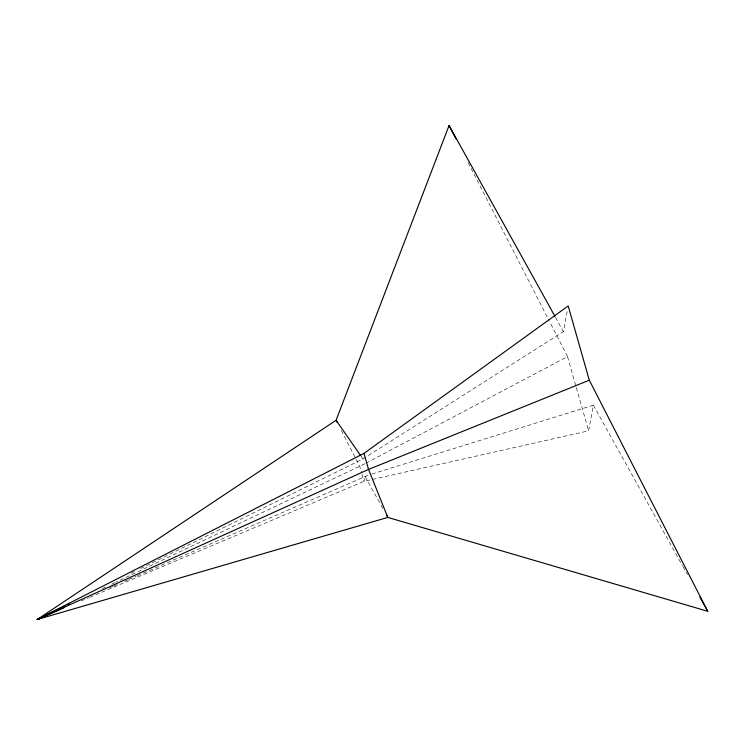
<?xml version="1.0" encoding="UTF-8"?>
<svg xmlns="http://www.w3.org/2000/svg" width="745" height="745" viewBox="0 0 745 745"><rect width="100%" height="100%" fill="white"/><g stroke="black" fill="none" stroke-linecap="round" stroke-linejoin="round"><path stroke-width="0.56" stroke-dasharray="3.73 2.79" d="M140.6 568.547L362.955 458.939L563.425 331.618L567.355 310.414M89.745 597.304L363.988 481.326L588.634 430.852L593.393 405.178L369.38 474.816M364.91 463.762L116.043 582.115M365.935 463.213L567.522 356.594L549.54 321.523M131.204 573.184L134.333 571.639M102.382 588.597L105.539 587.097M111.843 584.108L114.991 582.609M109.599 587.861L112.793 586.464M113.855 585.998L119.172 583.67M124.49 581.342L127.684 579.945M128.745 579.48L136.195 576.23M137.257 575.764L368.272 475.161M81.177 600.926L88.674 597.751M360.99 456.108L362.955 458.939M555.546 317.407L563.425 331.618M593.393 405.178L682.401 565.604M682.96 566.619L687.467 574.74M382.79 508.369L364.938 476.195L363.988 481.326L361.874 473.904M468.102 162.643L549.009 320.49M341.34 430.526L355.551 458.259M356.082 459.293L359.77 466.482L361.576 472.842M567.522 356.594L576.025 386.525M576.341 387.633L588.634 430.852"/><path stroke-width="1.12" d="M554.978 316.392L449.067 125.505L336.079 420.255L37.25 619.495L387.81 517.421L707.75 611.291L589.295 380.201L568.184 305.953L363.979 453.398L37.25 619.495L43.676 616.776M65.439 605.601L37.25 619.495L63.847 607.864M67.525 604.577L69.611 603.543M47.755 614.513L37.25 619.495L368.542 469.415L589.295 380.201M360.338 455.158L336.079 420.255L337.131 422.313M699.862 597.08L707.75 611.291M386.702 515.41L387.81 517.421L368.542 469.415L363.979 453.398M449.067 125.505L455.94 138.915"/></g></svg>
